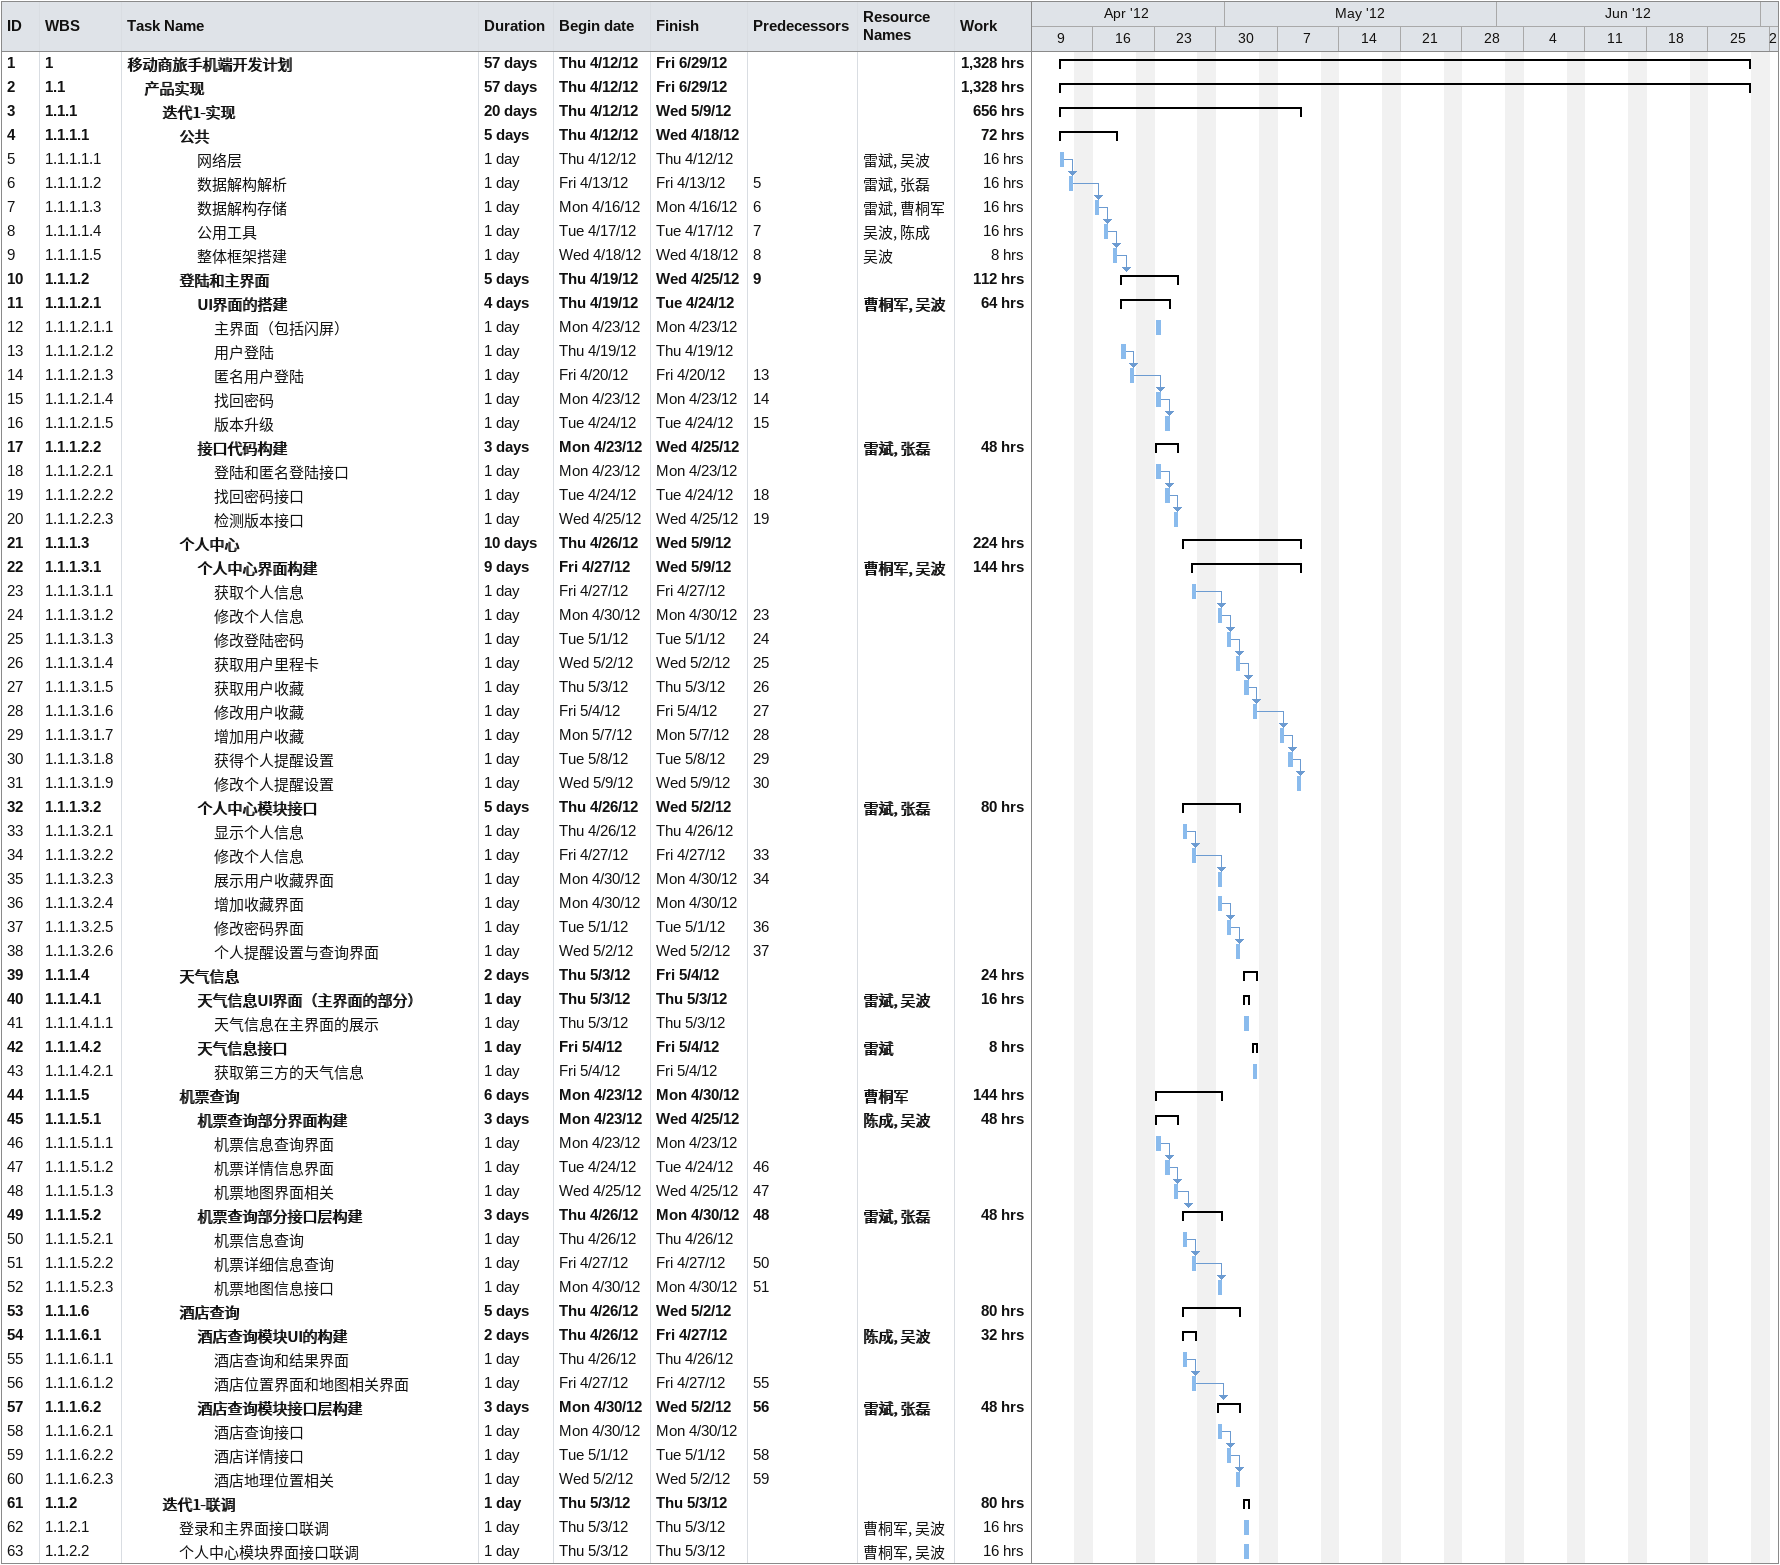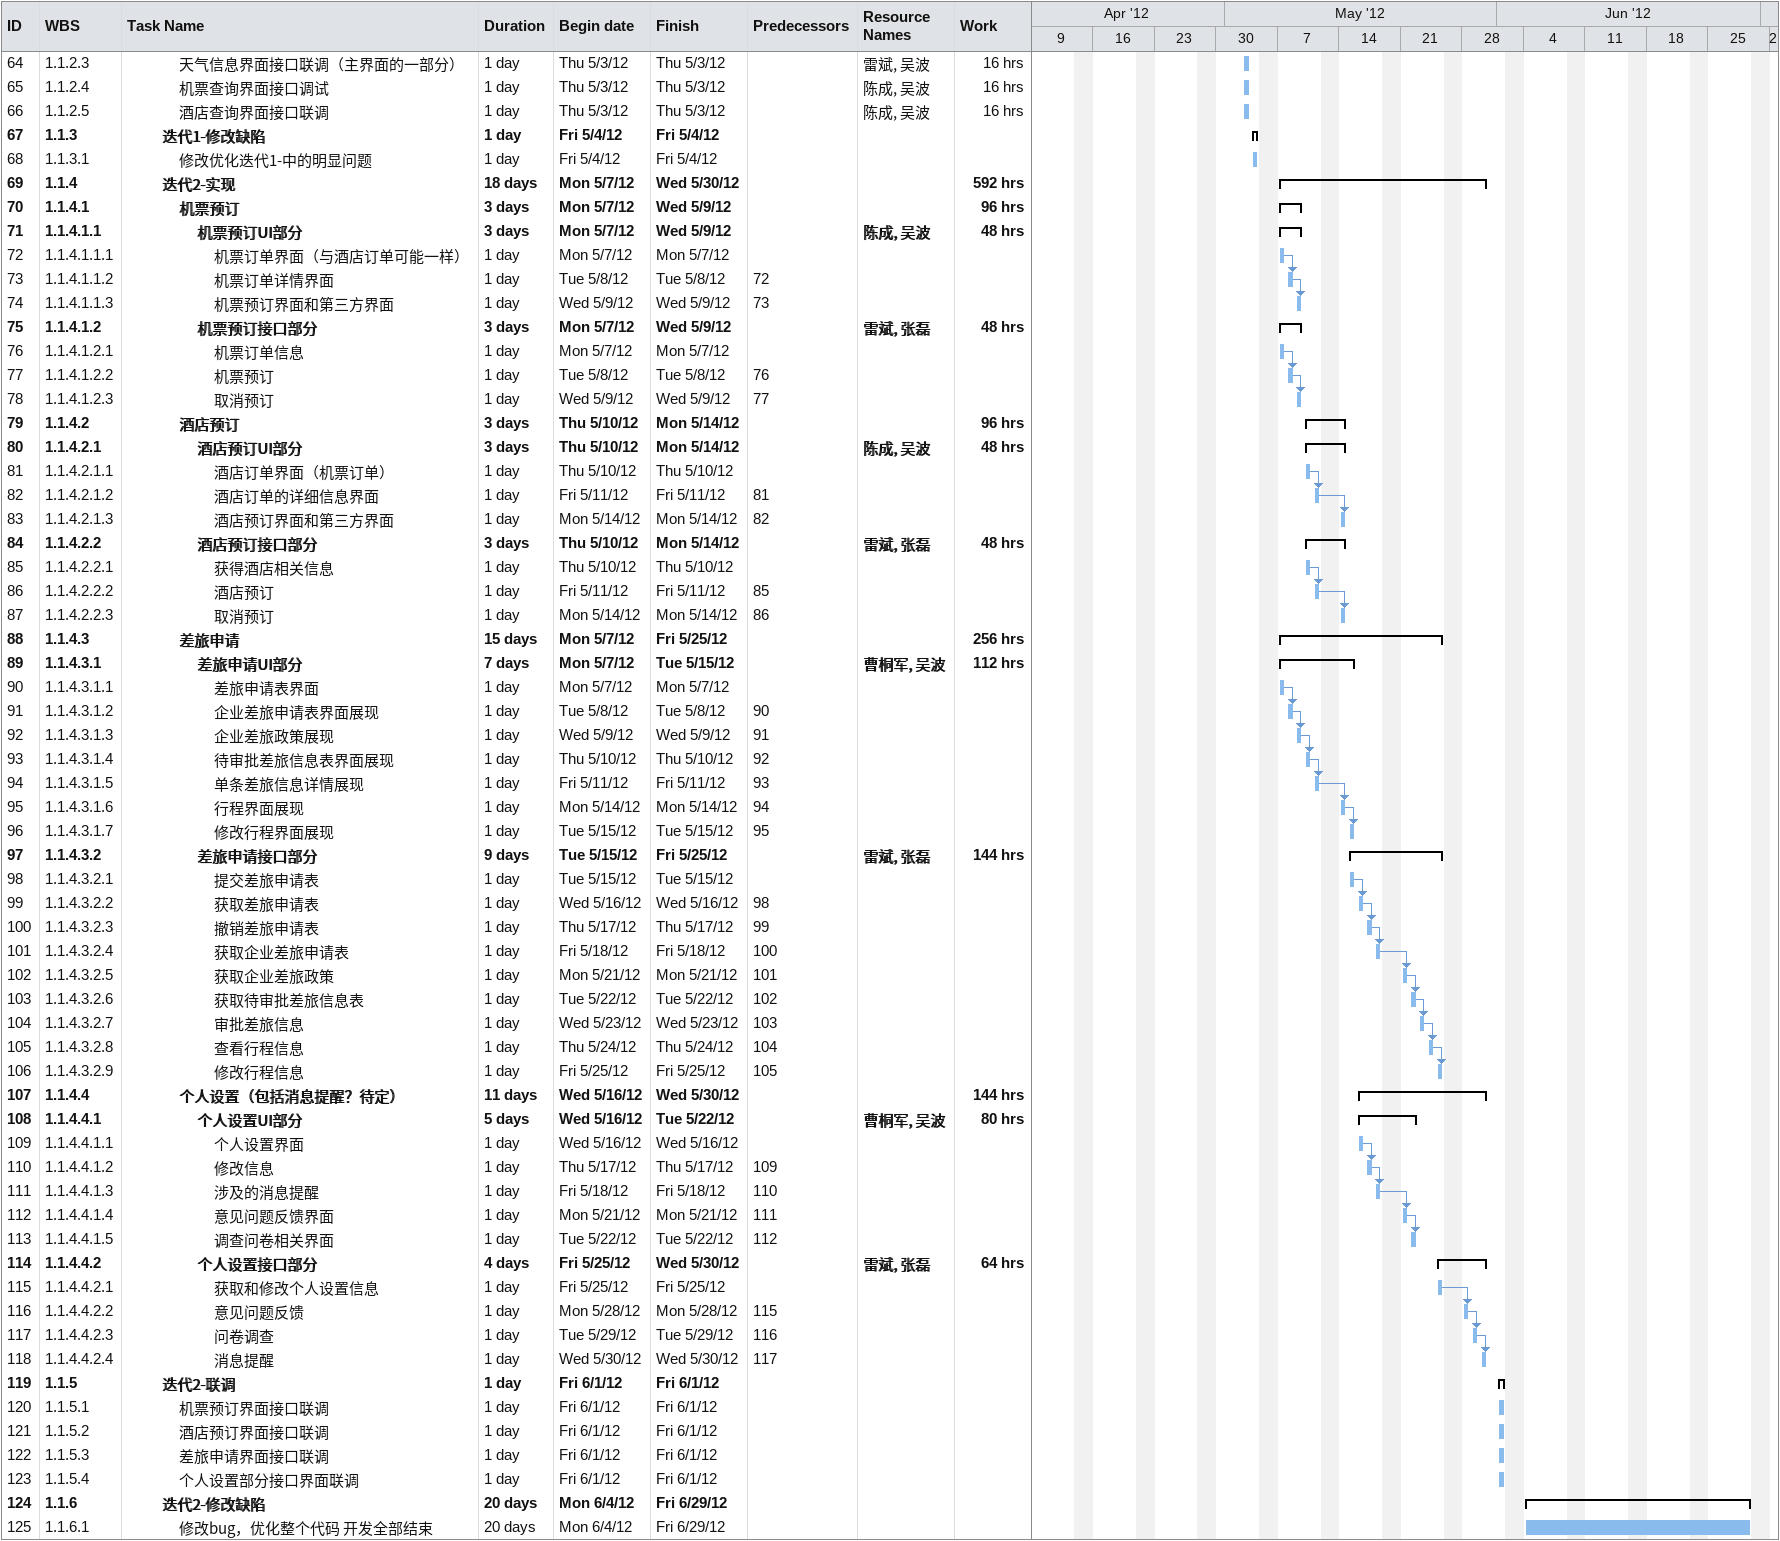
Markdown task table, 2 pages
| ID | WBS | Task | Duration | Start | Finish | Predecessors | Resources | Work (h) |
|---|---|---|---|---|---|---|---|---|
| 1 | 1 | **移动商旅手机端开发计划** | 57d | 2012-04-12 | 2012-06-29 |  |  | 1328 |
| 2 | 1.1 | **产品实现** | 57d | 2012-04-12 | 2012-06-29 |  |  | 1328 |
| 3 | 1.1.1 | **迭代1-实现** | 20d | 2012-04-12 | 2012-05-09 |  |  | 656 |
| 4 | 1.1.1.1 | **公共** | 5d | 2012-04-12 | 2012-04-18 |  |  | 72 |
| 5 | 1.1.1.1.1 | 网络层 | 1d | 2012-04-12 | 2012-04-12 |  | 雷斌, 吴波 | 16 |
| 6 | 1.1.1.1.2 | 数据解构解析 | 1d | 2012-04-13 | 2012-04-13 | 5 | 雷斌, 张磊 | 16 |
| 7 | 1.1.1.1.3 | 数据解构存储 | 1d | 2012-04-16 | 2012-04-16 | 6 | 雷斌, 曹桐军 | 16 |
| 8 | 1.1.1.1.4 | 公用工具 | 1d | 2012-04-17 | 2012-04-17 | 7 | 吴波, 陈成 | 16 |
| 9 | 1.1.1.1.5 | 整体框架搭建 | 1d | 2012-04-18 | 2012-04-18 | 8 | 吴波 | 8 |
| 10 | 1.1.1.2 | **登陆和主界面** | 5d | 2012-04-19 | 2012-04-25 | 9 |  | 112 |
| 11 | 1.1.1.2.1 | **UI界面的搭建** | 4d | 2012-04-19 | 2012-04-24 |  | 曹桐军, 吴波 | 64 |
| 12 | 1.1.1.2.1.1 | 主界面（包括闪屏） | 1d | 2012-04-23 | 2012-04-23 |  |  |  |
| 13 | 1.1.1.2.1.2 | 用户登陆 | 1d | 2012-04-19 | 2012-04-19 |  |  |  |
| 14 | 1.1.1.2.1.3 | 匿名用户登陆 | 1d | 2012-04-20 | 2012-04-20 | 13 |  |  |
| 15 | 1.1.1.2.1.4 | 找回密码 | 1d | 2012-04-23 | 2012-04-23 | 14 |  |  |
| 16 | 1.1.1.2.1.5 | 版本升级 | 1d | 2012-04-24 | 2012-04-24 | 15 |  |  |
| 17 | 1.1.1.2.2 | **接口代码构建** | 3d | 2012-04-23 | 2012-04-25 |  | 雷斌, 张磊 | 48 |
| 18 | 1.1.1.2.2.1 | 登陆和匿名登陆接口 | 1d | 2012-04-23 | 2012-04-23 |  |  |  |
| 19 | 1.1.1.2.2.2 | 找回密码接口 | 1d | 2012-04-24 | 2012-04-24 | 18 |  |  |
| 20 | 1.1.1.2.2.3 | 检测版本接口 | 1d | 2012-04-25 | 2012-04-25 | 19 |  |  |
| 21 | 1.1.1.3 | **个人中心** | 10d | 2012-04-26 | 2012-05-09 |  |  | 224 |
| 22 | 1.1.1.3.1 | **个人中心界面构建** | 9d | 2012-04-27 | 2012-05-09 |  | 曹桐军, 吴波 | 144 |
| 23 | 1.1.1.3.1.1 | 获取个人信息 | 1d | 2012-04-27 | 2012-04-27 |  |  |  |
| 24 | 1.1.1.3.1.2 | 修改个人信息 | 1d | 2012-04-30 | 2012-04-30 | 23 |  |  |
| 25 | 1.1.1.3.1.3 | 修改登陆密码 | 1d | 2012-05-01 | 2012-05-01 | 24 |  |  |
| 26 | 1.1.1.3.1.4 | 获取用户里程卡 | 1d | 2012-05-02 | 2012-05-02 | 25 |  |  |
| 27 | 1.1.1.3.1.5 | 获取用户收藏 | 1d | 2012-05-03 | 2012-05-03 | 26 |  |  |
| 28 | 1.1.1.3.1.6 | 修改用户收藏 | 1d | 2012-05-04 | 2012-05-04 | 27 |  |  |
| 29 | 1.1.1.3.1.7 | 增加用户收藏 | 1d | 2012-05-07 | 2012-05-07 | 28 |  |  |
| 30 | 1.1.1.3.1.8 | 获得个人提醒设置 | 1d | 2012-05-08 | 2012-05-08 | 29 |  |  |
| 31 | 1.1.1.3.1.9 | 修改个人提醒设置 | 1d | 2012-05-09 | 2012-05-09 | 30 |  |  |
| 32 | 1.1.1.3.2 | **个人中心模块接口** | 5d | 2012-04-26 | 2012-05-02 |  | 雷斌, 张磊 | 80 |
| 33 | 1.1.1.3.2.1 | 显示个人信息 | 1d | 2012-04-26 | 2012-04-26 |  |  |  |
| 34 | 1.1.1.3.2.2 | 修改个人信息 | 1d | 2012-04-27 | 2012-04-27 | 33 |  |  |
| 35 | 1.1.1.3.2.3 | 展示用户收藏界面 | 1d | 2012-04-30 | 2012-04-30 | 34 |  |  |
| 36 | 1.1.1.3.2.4 | 增加收藏界面 | 1d | 2012-04-30 | 2012-04-30 |  |  |  |
| 37 | 1.1.1.3.2.5 | 修改密码界面 | 1d | 2012-05-01 | 2012-05-01 | 36 |  |  |
| 38 | 1.1.1.3.2.6 | 个人提醒设置与查询界面 | 1d | 2012-05-02 | 2012-05-02 | 37 |  |  |
| 39 | 1.1.1.4 | **天气信息** | 2d | 2012-05-03 | 2012-05-04 |  |  | 24 |
| 40 | 1.1.1.4.1 | **天气信息UI界面（主界面的部分）** | 1d | 2012-05-03 | 2012-05-03 |  | 雷斌, 吴波 | 16 |
| 41 | 1.1.1.4.1.1 | 天气信息在主界面的展示 | 1d | 2012-05-03 | 2012-05-03 |  |  |  |
| 42 | 1.1.1.4.2 | **天气信息接口** | 1d | 2012-05-04 | 2012-05-04 |  | 雷斌 | 8 |
| 43 | 1.1.1.4.2.1 | 获取第三方的天气信息 | 1d | 2012-05-04 | 2012-05-04 |  |  |  |
| 44 | 1.1.1.5 | **机票查询** | 6d | 2012-04-23 | 2012-04-30 |  | 曹桐军 | 144 |
| 45 | 1.1.1.5.1 | **机票查询部分界面构建** | 3d | 2012-04-23 | 2012-04-25 |  | 陈成, 吴波 | 48 |
| 46 | 1.1.1.5.1.1 | 机票信息查询界面 | 1d | 2012-04-23 | 2012-04-23 |  |  |  |
| 47 | 1.1.1.5.1.2 | 机票详情信息界面 | 1d | 2012-04-24 | 2012-04-24 | 46 |  |  |
| 48 | 1.1.1.5.1.3 | 机票地图界面相关 | 1d | 2012-04-25 | 2012-04-25 | 47 |  |  |
| 49 | 1.1.1.5.2 | **机票查询部分接口层构建** | 3d | 2012-04-26 | 2012-04-30 | 48 | 雷斌, 张磊 | 48 |
| 50 | 1.1.1.5.2.1 | 机票信息查询 | 1d | 2012-04-26 | 2012-04-26 |  |  |  |
| 51 | 1.1.1.5.2.2 | 机票详细信息查询 | 1d | 2012-04-27 | 2012-04-27 | 50 |  |  |
| 52 | 1.1.1.5.2.3 | 机票地图信息接口 | 1d | 2012-04-30 | 2012-04-30 | 51 |  |  |
| 53 | 1.1.1.6 | **酒店查询** | 5d | 2012-04-26 | 2012-05-02 |  |  | 80 |
| 54 | 1.1.1.6.1 | **酒店查询模块UI的构建** | 2d | 2012-04-26 | 2012-04-27 |  | 陈成, 吴波 | 32 |
| 55 | 1.1.1.6.1.1 | 酒店查询和结果界面 | 1d | 2012-04-26 | 2012-04-26 |  |  |  |
| 56 | 1.1.1.6.1.2 | 酒店位置界面和地图相关界面 | 1d | 2012-04-27 | 2012-04-27 | 55 |  |  |
| 57 | 1.1.1.6.2 | **酒店查询模块接口层构建** | 3d | 2012-04-30 | 2012-05-02 | 56 | 雷斌, 张磊 | 48 |
| 58 | 1.1.1.6.2.1 | 酒店查询接口 | 1d | 2012-04-30 | 2012-04-30 |  |  |  |
| 59 | 1.1.1.6.2.2 | 酒店详情接口 | 1d | 2012-05-01 | 2012-05-01 | 58 |  |  |
| 60 | 1.1.1.6.2.3 | 酒店地理位置相关 | 1d | 2012-05-02 | 2012-05-02 | 59 |  |  |
| 61 | 1.1.2 | **迭代1-联调** | 1d | 2012-05-03 | 2012-05-03 |  |  | 80 |
| 62 | 1.1.2.1 | 登录和主界面接口联调 | 1d | 2012-05-03 | 2012-05-03 |  | 曹桐军, 吴波 | 16 |
| 63 | 1.1.2.2 | 个人中心模块界面接口联调 | 1d | 2012-05-03 | 2012-05-03 |  | 曹桐军, 吴波 | 16 |
| 64 | 1.1.2.3 | 天气信息界面接口联调（主界面的一部分） | 1d | 2012-05-03 | 2012-05-03 |  | 雷斌, 吴波 | 16 |
| 65 | 1.1.2.4 | 机票查询界面接口调试 | 1d | 2012-05-03 | 2012-05-03 |  | 陈成, 吴波 | 16 |
| 66 | 1.1.2.5 | 酒店查询界面接口联调 | 1d | 2012-05-03 | 2012-05-03 |  | 陈成, 吴波 | 16 |
| 67 | 1.1.3 | **迭代1-修改缺陷** | 1d | 2012-05-04 | 2012-05-04 |  |  |  |
| 68 | 1.1.3.1 | 修改优化迭代1-中的明显问题 | 1d | 2012-05-04 | 2012-05-04 |  |  |  |
| 69 | 1.1.4 | **迭代2-实现** | 18d | 2012-05-07 | 2012-05-30 |  |  | 592 |
| 70 | 1.1.4.1 | **机票预订** | 3d | 2012-05-07 | 2012-05-09 |  |  | 96 |
| 71 | 1.1.4.1.1 | **机票预订UI部分** | 3d | 2012-05-07 | 2012-05-09 |  | 陈成, 吴波 | 48 |
| 72 | 1.1.4.1.1.1 | 机票订单界面（与酒店订单可能一样） | 1d | 2012-05-07 | 2012-05-07 |  |  |  |
| 73 | 1.1.4.1.1.2 | 机票订单详情界面 | 1d | 2012-05-08 | 2012-05-08 | 72 |  |  |
| 74 | 1.1.4.1.1.3 | 机票预订界面和第三方界面 | 1d | 2012-05-09 | 2012-05-09 | 73 |  |  |
| 75 | 1.1.4.1.2 | **机票预订接口部分** | 3d | 2012-05-07 | 2012-05-09 |  | 雷斌, 张磊 | 48 |
| 76 | 1.1.4.1.2.1 | 机票订单信息 | 1d | 2012-05-07 | 2012-05-07 |  |  |  |
| 77 | 1.1.4.1.2.2 | 机票预订 | 1d | 2012-05-08 | 2012-05-08 | 76 |  |  |
| 78 | 1.1.4.1.2.3 | 取消预订 | 1d | 2012-05-09 | 2012-05-09 | 77 |  |  |
| 79 | 1.1.4.2 | **酒店预订** | 3d | 2012-05-10 | 2012-05-14 |  |  | 96 |
| 80 | 1.1.4.2.1 | **酒店预订UI部分** | 3d | 2012-05-10 | 2012-05-14 |  | 陈成, 吴波 | 48 |
| 81 | 1.1.4.2.1.1 | 酒店订单界面（机票订单） | 1d | 2012-05-10 | 2012-05-10 |  |  |  |
| 82 | 1.1.4.2.1.2 | 酒店订单的详细信息界面 | 1d | 2012-05-11 | 2012-05-11 | 81 |  |  |
| 83 | 1.1.4.2.1.3 | 酒店预订界面和第三方界面 | 1d | 2012-05-14 | 2012-05-14 | 82 |  |  |
| 84 | 1.1.4.2.2 | **酒店预订接口部分** | 3d | 2012-05-10 | 2012-05-14 |  | 雷斌, 张磊 | 48 |
| 85 | 1.1.4.2.2.1 | 获得酒店相关信息 | 1d | 2012-05-10 | 2012-05-10 |  |  |  |
| 86 | 1.1.4.2.2.2 | 酒店预订 | 1d | 2012-05-11 | 2012-05-11 | 85 |  |  |
| 87 | 1.1.4.2.2.3 | 取消预订 | 1d | 2012-05-14 | 2012-05-14 | 86 |  |  |
| 88 | 1.1.4.3 | **差旅申请** | 15d | 2012-05-07 | 2012-05-25 |  |  | 256 |
| 89 | 1.1.4.3.1 | **差旅申请UI部分** | 7d | 2012-05-07 | 2012-05-15 |  | 曹桐军, 吴波 | 112 |
| 90 | 1.1.4.3.1.1 | 差旅申请表界面 | 1d | 2012-05-07 | 2012-05-07 |  |  |  |
| 91 | 1.1.4.3.1.2 | 企业差旅申请表界面展现 | 1d | 2012-05-08 | 2012-05-08 | 90 |  |  |
| 92 | 1.1.4.3.1.3 | 企业差旅政策展现 | 1d | 2012-05-09 | 2012-05-09 | 91 |  |  |
| 93 | 1.1.4.3.1.4 | 待审批差旅信息表界面展现 | 1d | 2012-05-10 | 2012-05-10 | 92 |  |  |
| 94 | 1.1.4.3.1.5 | 单条差旅信息详情展现 | 1d | 2012-05-11 | 2012-05-11 | 93 |  |  |
| 95 | 1.1.4.3.1.6 | 行程界面展现 | 1d | 2012-05-14 | 2012-05-14 | 94 |  |  |
| 96 | 1.1.4.3.1.7 | 修改行程界面展现 | 1d | 2012-05-15 | 2012-05-15 | 95 |  |  |
| 97 | 1.1.4.3.2 | **差旅申请接口部分** | 9d | 2012-05-15 | 2012-05-25 |  | 雷斌, 张磊 | 144 |
| 98 | 1.1.4.3.2.1 | 提交差旅申请表 | 1d | 2012-05-15 | 2012-05-15 |  |  |  |
| 99 | 1.1.4.3.2.2 | 获取差旅申请表 | 1d | 2012-05-16 | 2012-05-16 | 98 |  |  |
| 100 | 1.1.4.3.2.3 | 撤销差旅申请表 | 1d | 2012-05-17 | 2012-05-17 | 99 |  |  |
| 101 | 1.1.4.3.2.4 | 获取企业差旅申请表 | 1d | 2012-05-18 | 2012-05-18 | 100 |  |  |
| 102 | 1.1.4.3.2.5 | 获取企业差旅政策 | 1d | 2012-05-21 | 2012-05-21 | 101 |  |  |
| 103 | 1.1.4.3.2.6 | 获取待审批差旅信息表 | 1d | 2012-05-22 | 2012-05-22 | 102 |  |  |
| 104 | 1.1.4.3.2.7 | 审批差旅信息 | 1d | 2012-05-23 | 2012-05-23 | 103 |  |  |
| 105 | 1.1.4.3.2.8 | 查看行程信息 | 1d | 2012-05-24 | 2012-05-24 | 104 |  |  |
| 106 | 1.1.4.3.2.9 | 修改行程信息 | 1d | 2012-05-25 | 2012-05-25 | 105 |  |  |
| 107 | 1.1.4.4 | **个人设置（包括消息提醒？待定）** | 11d | 2012-05-16 | 2012-05-30 |  |  | 144 |
| 108 | 1.1.4.4.1 | **个人设置UI部分** | 5d | 2012-05-16 | 2012-05-22 |  | 曹桐军, 吴波 | 80 |
| 109 | 1.1.4.4.1.1 | 个人设置界面 | 1d | 2012-05-16 | 2012-05-16 |  |  |  |
| 110 | 1.1.4.4.1.2 | 修改信息 | 1d | 2012-05-17 | 2012-05-17 | 109 |  |  |
| 111 | 1.1.4.4.1.3 | 涉及的消息提醒 | 1d | 2012-05-18 | 2012-05-18 | 110 |  |  |
| 112 | 1.1.4.4.1.4 | 意见问题反馈界面 | 1d | 2012-05-21 | 2012-05-21 | 111 |  |  |
| 113 | 1.1.4.4.1.5 | 调查问卷相关界面 | 1d | 2012-05-22 | 2012-05-22 | 112 |  |  |
| 114 | 1.1.4.4.2 | **个人设置接口部分** | 4d | 2012-05-25 | 2012-05-30 |  | 雷斌, 张磊 | 64 |
| 115 | 1.1.4.4.2.1 | 获取和修改个人设置信息 | 1d | 2012-05-25 | 2012-05-25 |  |  |  |
| 116 | 1.1.4.4.2.2 | 意见问题反馈 | 1d | 2012-05-28 | 2012-05-28 | 115 |  |  |
| 117 | 1.1.4.4.2.3 | 问卷调查 | 1d | 2012-05-29 | 2012-05-29 | 116 |  |  |
| 118 | 1.1.4.4.2.4 | 消息提醒 | 1d | 2012-05-30 | 2012-05-30 | 117 |  |  |
| 119 | 1.1.5 | **迭代2-联调** | 1d | 2012-06-01 | 2012-06-01 |  |  |  |
| 120 | 1.1.5.1 | 机票预订界面接口联调 | 1d | 2012-06-01 | 2012-06-01 |  |  |  |
| 121 | 1.1.5.2 | 酒店预订界面接口联调 | 1d | 2012-06-01 | 2012-06-01 |  |  |  |
| 122 | 1.1.5.3 | 差旅申请界面接口联调 | 1d | 2012-06-01 | 2012-06-01 |  |  |  |
| 123 | 1.1.5.4 | 个人设置部分接口界面联调 | 1d | 2012-06-01 | 2012-06-01 |  |  |  |
| 124 | 1.1.6 | **迭代2-修改缺陷** | 20d | 2012-06-04 | 2012-06-29 |  |  |  |
| 125 | 1.1.6.1 | 修改bug，优化整个代码 开发全部结束 | 20d | 2012-06-04 | 2012-06-29 |  |  |  |
